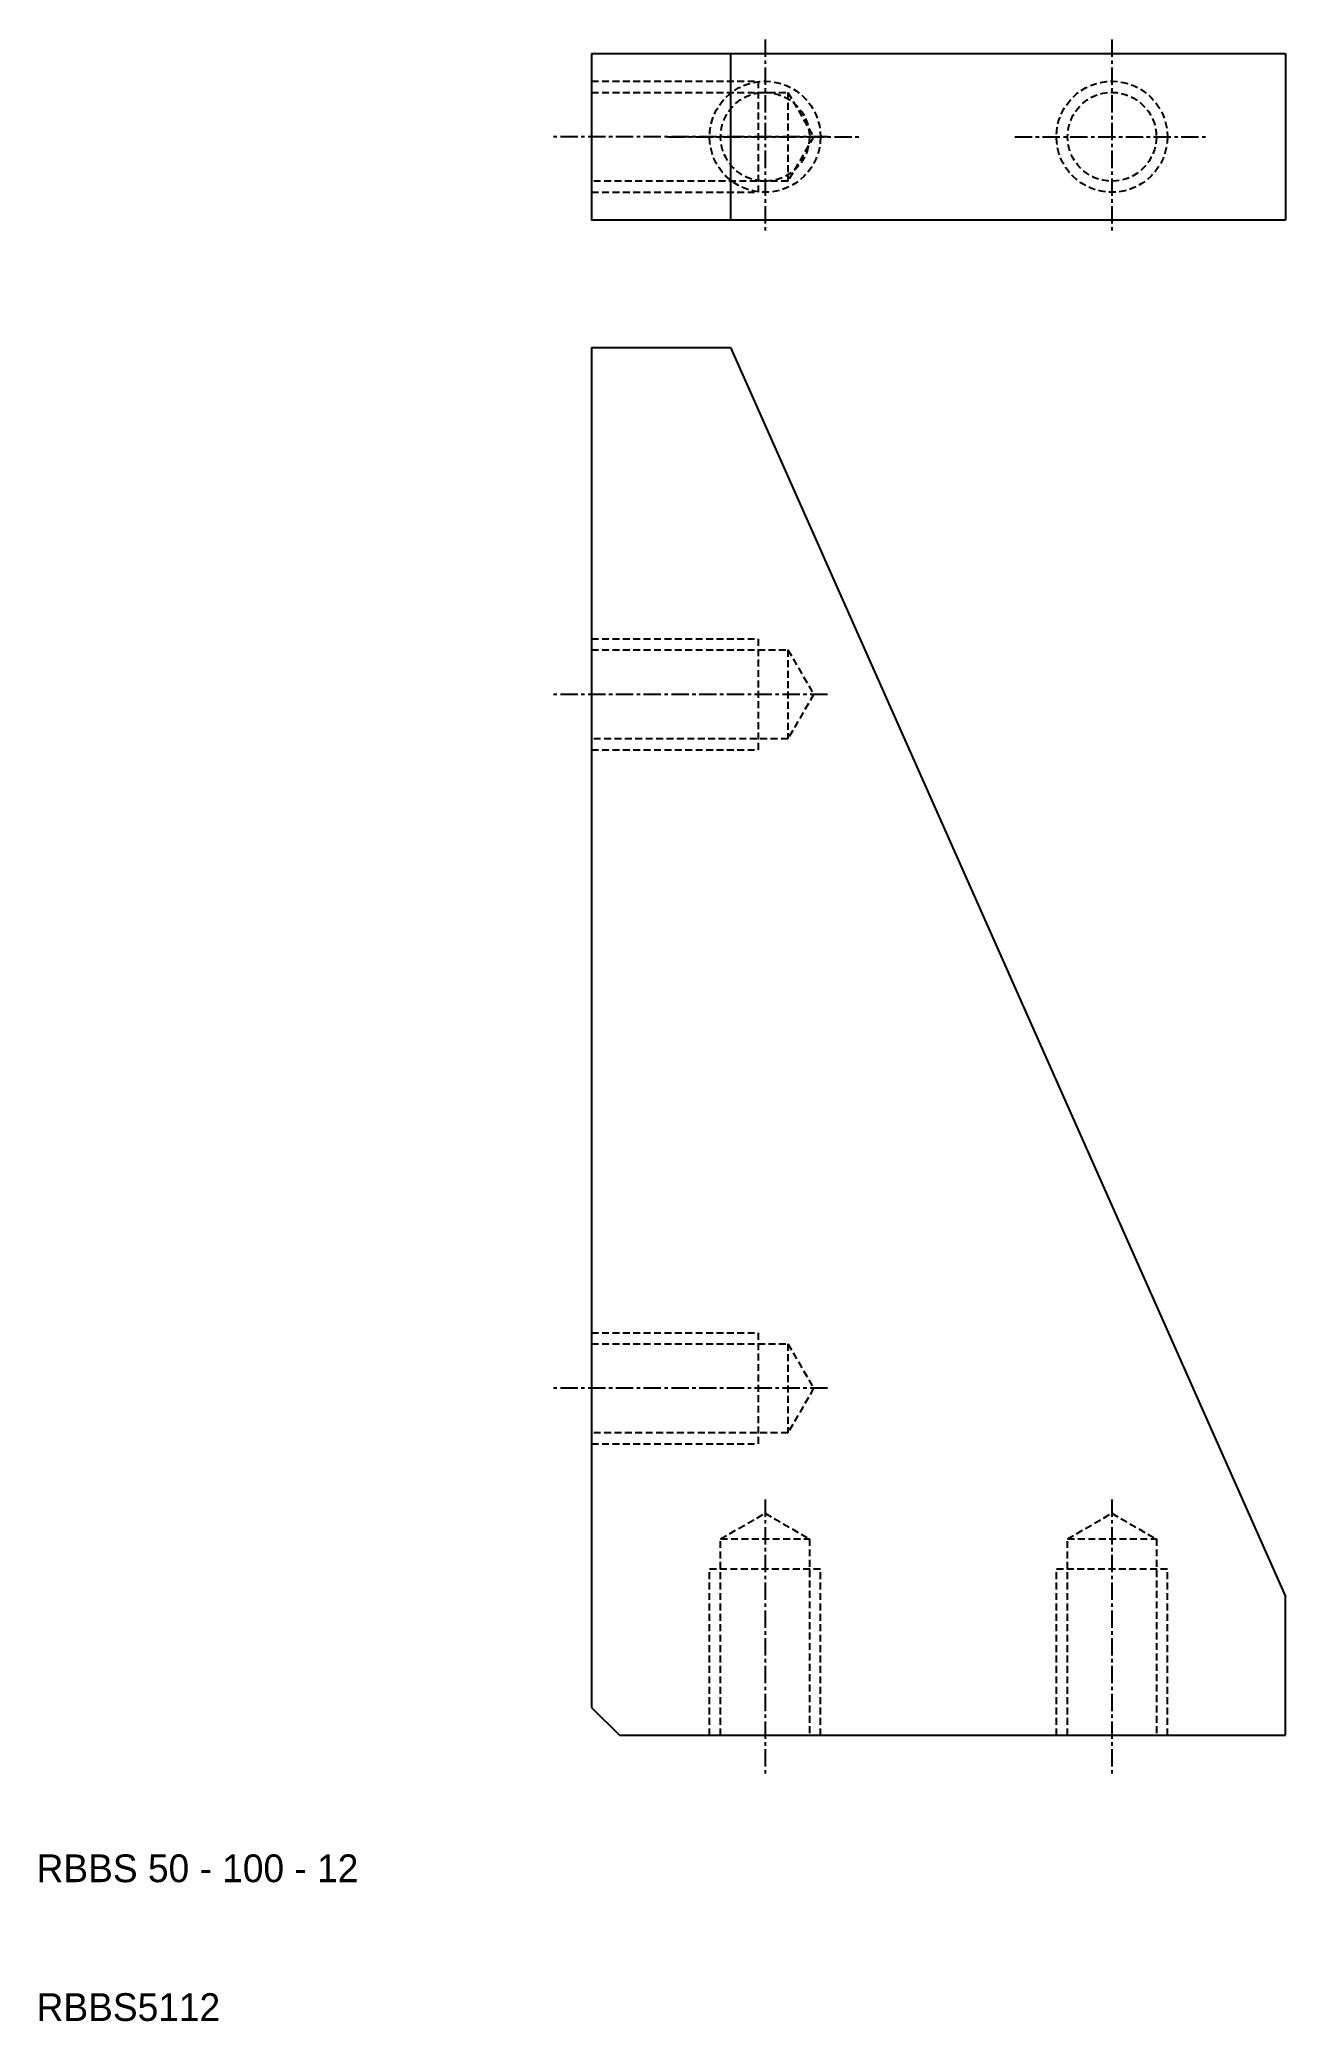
# Model space of a CAD drawing. Extents: x 10 to 100, y 10 to 153.
import ezdxf

# ---------------------------------------------------------------- set-up
doc = ezdxf.new("R2010")
doc.units = 0
doc.linetypes.add('CENTER', pattern=[2, 1.25, -0.25, 0.25, -0.25])
doc.linetypes.add('DASHED', pattern=[0.75, 0.5, -0.25])
doc.layers.get('0').update_dxf_attribs({"linetype": 'CONTINUOUS'})
doc.layers.add('CENTER', color=1, linetype='CENTER')

msp = doc.modelspace()

# ---------------------------------------------------------------- linework, layer by layer
at = {"color": 7, "linetype": 'CONTINUOUS'}
for p, q in [((50, 151.75), (100, 151.75)), ((50, 151.75), (50, 139.75)), ((60, 151.75), (60, 139.75)), ((100, 151.75), (100, 139.75)), ((100, 139.75), (50, 139.75)), ((50, 130.58), (50, 32.58)), ((50, 130.58), (60, 130.58)), ((60, 130.58), (100, 40.58)), ((100, 30.58), (100, 40.58)), ((50, 32.58), (52, 30.58)), ((52, 30.58), (100, 30.58))]:
    msp.add_line(p, q, dxfattribs=at)
at = {"color": 3, "linetype": 'DASHED'}
for p, q in [((50, 149.75), (62, 149.75)), ((50, 148.95), (64.15, 148.95)), ((62, 149.75), (62, 141.75)), ((64.15, 148.95), (66, 145.75)), ((64.15, 148.95), (64.15, 142.55)), ((66, 145.75), (64.15, 142.55)), ((64.15, 142.55), (50, 142.55)), ((50, 141.75), (62, 141.75)), ((50, 109.58), (62, 109.58)), ((50, 108.78), (64.15, 108.78)), ((62, 109.58), (62, 101.58)), ((64.15, 108.78), (64.15, 102.38)), ((64.15, 108.78), (66, 105.58)), ((66, 105.58), (64.15, 102.38)), ((64.15, 102.38), (50, 102.38)), ((50, 101.58), (62, 101.58)), ((50, 59.58), (62, 59.58)), ((50, 58.78), (64.15, 58.78)), ((62, 59.58), (62, 51.58)), ((64.15, 58.78), (64.15, 52.38)), ((64.15, 58.78), (66, 55.58)), ((66, 55.58), (64.15, 52.38)), ((64.15, 52.38), (50, 52.38)), ((50, 51.58), (62, 51.58)), ((59.3, 44.73), (62.5, 46.58)), ((62.5, 46.58), (65.7, 44.73)), ((84.3, 44.73), (87.5, 46.58)), ((87.5, 46.58), (90.7, 44.73)), ((59.3, 30.58), (59.3, 44.73)), ((59.3, 44.73), (65.7, 44.73)), ((65.7, 44.73), (65.7, 30.58)), ((84.3, 30.58), (84.3, 44.73)), ((84.3, 44.73), (90.7, 44.73)), ((90.7, 44.73), (90.7, 30.58)), ((58.5, 30.58), (58.5, 42.58)), ((58.5, 42.58), (66.5, 42.58)), ((66.5, 30.58), (66.5, 42.58)), ((83.5, 30.58), (83.5, 42.58)), ((83.5, 42.58), (91.5, 42.58)), ((91.5, 30.58), (91.5, 42.58))]:
    msp.add_line(p, q, dxfattribs=at)
for centre, radius in [((62.5, 145.75), 4), ((62.5, 145.75), 3.2), ((87.5, 145.75), 4), ((87.5, 145.75), 3.2)]:
    msp.add_circle(centre, radius, dxfattribs=at)
at = {"layer": 'CENTER', "color": 1, "linetype": 'CENTER'}
for p, q in [((62.5, 152.75), (62.5, 138.75)), ((87.5, 152.75), (87.5, 138.75)), ((67, 145.75), (47, 145.75)), ((55.5, 145.75), (69.5, 145.75)), ((80.5, 145.75), (94.5, 145.75)), ((67, 105.58), (47, 105.58)), ((67, 55.58), (47, 55.58)), ((62.5, 47.58), (62.5, 27.58)), ((87.5, 47.58), (87.5, 27.58))]:
    msp.add_line(p, q, dxfattribs=at)

# ---------------------------------------------------------------- texts
at = {"color": 7, "linetype": 'CONTINUOUS'}
for s, p in [('RBBS 50 - 100 - 12', (10, 20)), ('RBBS5112', (10, 10))]:
    msp.add_text(s, height=2, dxfattribs=at).set_placement(p)

doc.saveas('drawing.dxf')
